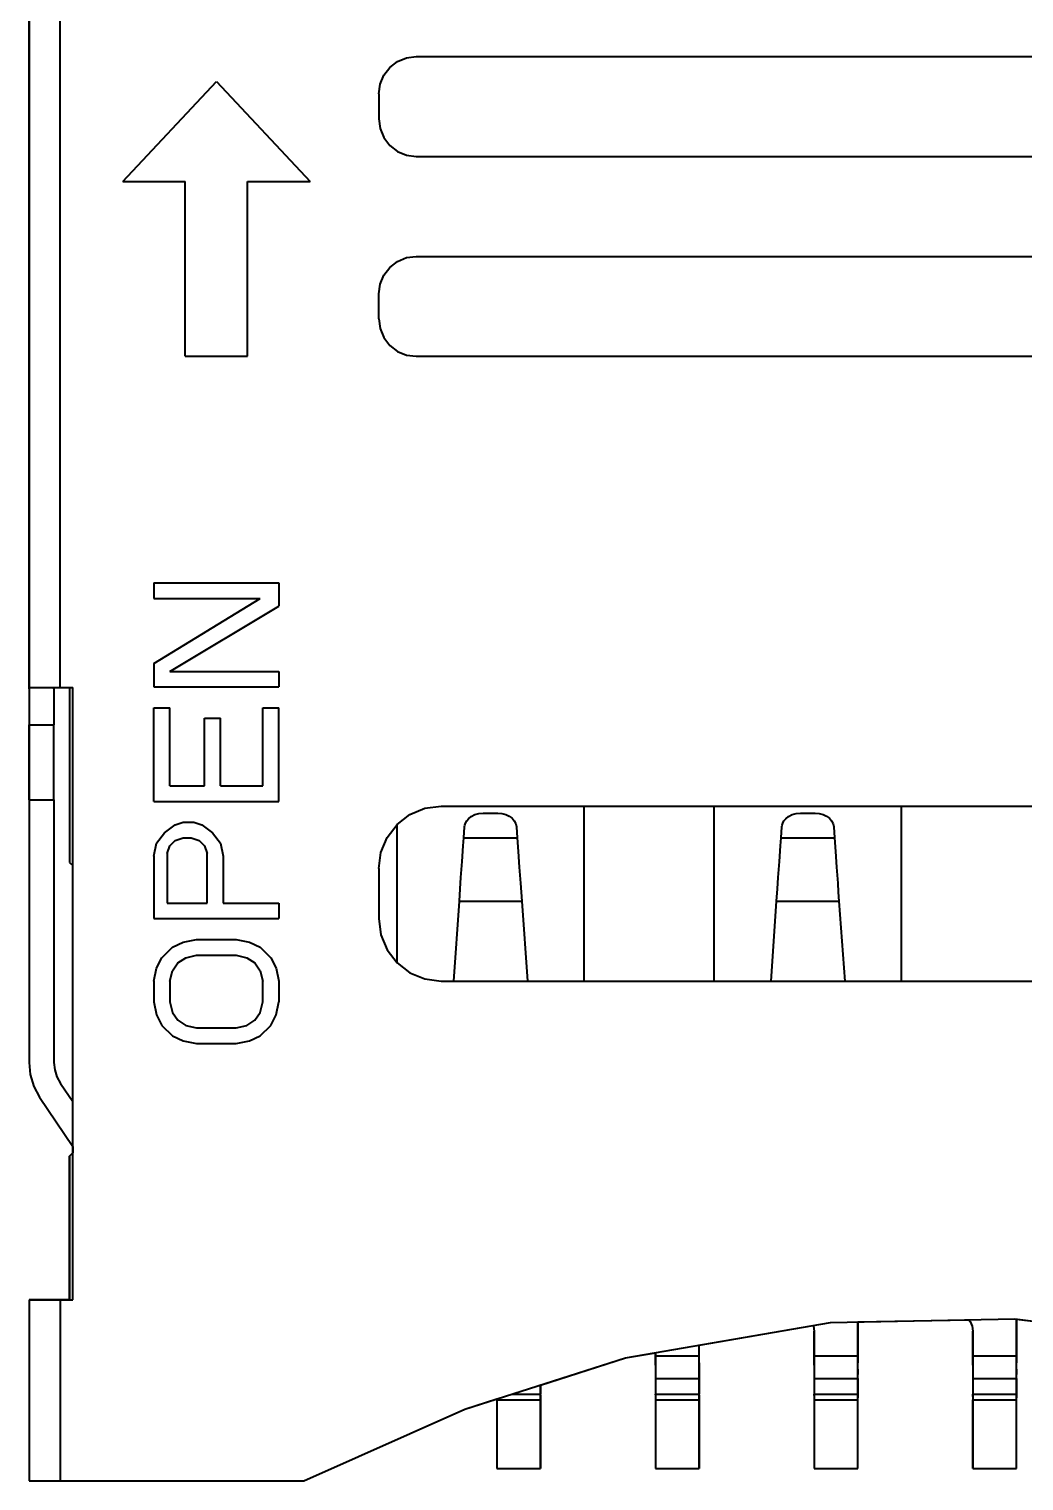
# Paper-space layout 'Layout1' of a CAD drawing. Extents: x -1 to 840, y -1 to 593.
# Drawn here: x 99 to 114.93, y 431.69 to 454.93 of the extents above; entities that cross this region are included whole.
import ezdxf

# ---------------------------------------------------------------- set-up
doc = ezdxf.new("R2010")
doc.units = 0
doc.header["$MEASUREMENT"] = 0
doc.layers.add('Основная', color=7, linetype='CONTINUOUS', lineweight=40)

psp = doc.layouts.get("Layout1")

# ---------------------------------------------------------------- linework, layer by layer
at = {"layer": 'Основная'}
for p, q in [((98.996, 461.695), (98.996, 438.395)), ((98.996, 461.695), (98.996, 438.395)), ((98.996, 444.395), (98.996, 461.131)), ((98.996, 444.395), (98.996, 461.131)), ((99.496, 444.395), (99.496, 457.895)), ((99.496, 444.395), (99.496, 457.895)), ((104.676, 454.195), (104.772, 454.319)), ((104.676, 454.195), (104.772, 454.319)), ((104.772, 454.319), (104.896, 454.415)), ((104.772, 454.319), (104.896, 454.415)), ((104.896, 454.415), (105.04, 454.475)), ((104.896, 454.415), (105.04, 454.475)), ((105.04, 454.475), (105.196, 454.495)), ((105.04, 454.475), (105.196, 454.495)), ((105.196, 454.495), (122.996, 454.495)), ((105.196, 454.495), (122.996, 454.495)), ((100.496, 452.495), (101.996, 454.095)), ((100.496, 452.495), (101.996, 454.095)), ((101.996, 454.095), (103.496, 452.495)), ((101.996, 454.095), (103.496, 452.495)), ((104.616, 454.051), (104.676, 454.195)), ((104.616, 454.051), (104.676, 454.195)), ((104.596, 453.895), (104.616, 454.051)), ((104.596, 453.895), (104.616, 454.051)), ((104.596, 453.895), (104.596, 453.495)), ((104.596, 453.895), (104.596, 453.495)), ((104.596, 453.495), (104.616, 453.339)), ((104.596, 453.495), (104.616, 453.339)), ((104.616, 453.339), (104.676, 453.195)), ((104.616, 453.339), (104.676, 453.195)), ((104.676, 453.195), (104.772, 453.071)), ((104.676, 453.195), (104.772, 453.071)), ((104.772, 453.071), (104.896, 452.975)), ((104.772, 453.071), (104.896, 452.975)), ((104.896, 452.975), (105.04, 452.915)), ((104.896, 452.975), (105.04, 452.915)), ((105.04, 452.915), (105.196, 452.895)), ((105.04, 452.915), (105.196, 452.895)), ((105.196, 452.895), (122.996, 452.895)), ((105.196, 452.895), (122.996, 452.895)), ((100.496, 452.495), (101.496, 452.495)), ((100.496, 452.495), (101.496, 452.495)), ((101.496, 449.695), (101.496, 452.495)), ((101.496, 449.695), (101.496, 452.495)), ((102.496, 449.695), (102.496, 452.495)), ((102.496, 452.495), (103.496, 452.495)), ((102.496, 449.695), (102.496, 452.495)), ((102.496, 452.495), (103.496, 452.495)), ((105.04, 451.275), (105.196, 451.295)), ((105.04, 451.275), (105.196, 451.295)), ((105.196, 451.295), (122.996, 451.295)), ((105.196, 451.295), (122.996, 451.295)), ((104.676, 450.995), (104.772, 451.119)), ((104.676, 450.995), (104.772, 451.119)), ((104.772, 451.119), (104.896, 451.215)), ((104.772, 451.119), (104.896, 451.215)), ((104.896, 451.215), (105.04, 451.275)), ((104.896, 451.215), (105.04, 451.275)), ((104.596, 450.695), (104.616, 450.851)), ((104.596, 450.695), (104.616, 450.851)), ((104.616, 450.851), (104.676, 450.995)), ((104.616, 450.851), (104.676, 450.995)), ((104.596, 450.295), (104.596, 450.695)), ((104.596, 450.295), (104.596, 450.695)), ((104.596, 450.295), (104.616, 450.139)), ((104.596, 450.295), (104.616, 450.139)), ((104.616, 450.139), (104.676, 449.995)), ((104.616, 450.139), (104.676, 449.995)), ((104.676, 449.995), (104.772, 449.871)), ((104.676, 449.995), (104.772, 449.871)), ((101.496, 449.695), (102.496, 449.695)), ((101.496, 449.695), (102.496, 449.695)), ((104.772, 449.871), (104.896, 449.775)), ((104.772, 449.871), (104.896, 449.775)), ((104.896, 449.775), (105.04, 449.715)), ((104.896, 449.775), (105.04, 449.715)), ((105.04, 449.715), (105.196, 449.695)), ((105.04, 449.715), (105.196, 449.695)), ((105.196, 449.695), (122.996, 449.695)), ((105.196, 449.695), (122.996, 449.695)), ((100.996, 446.069), (102.996, 446.069)), ((100.996, 446.069), (100.996, 445.819)), ((100.996, 446.069), (102.996, 446.069)), ((100.996, 446.069), (100.996, 445.819)), ((102.996, 446.069), (102.996, 445.695)), ((102.996, 446.069), (102.996, 445.695)), ((100.996, 444.779), (102.698, 445.819)), ((100.996, 445.819), (102.698, 445.819)), ((100.996, 444.779), (102.698, 445.819)), ((100.996, 445.819), (102.698, 445.819)), ((101.252, 444.653), (102.996, 445.695)), ((101.252, 444.653), (102.996, 445.695)), ((100.996, 444.779), (100.996, 444.403)), ((100.996, 444.779), (100.996, 444.403)), ((101.252, 444.653), (102.996, 444.653)), ((101.252, 444.653), (102.996, 444.653)), ((102.996, 444.653), (102.996, 444.403)), ((102.996, 444.653), (102.996, 444.403)), ((98.996, 444.375), (98.996, 444.395)), ((98.996, 444.395), (99.012, 444.395)), ((98.996, 444.375), (98.996, 444.395)), ((98.996, 444.395), (99.012, 444.395)), ((98.996, 444.375), (98.996, 444.315)), ((98.996, 444.375), (98.996, 444.315)), ((99.012, 444.395), (99.366, 444.395)), ((99.012, 444.395), (99.062, 444.395)), ((99.012, 444.395), (99.366, 444.395)), ((99.012, 444.395), (99.062, 444.395)), ((99.062, 444.395), (99.142, 444.395)), ((99.062, 444.395), (99.142, 444.395)), ((99.142, 444.395), (99.246, 444.395)), ((99.142, 444.395), (99.246, 444.395)), ((99.246, 444.395), (99.366, 444.395)), ((99.246, 444.395), (99.366, 444.395)), ((99.366, 444.395), (99.496, 444.395)), ((99.366, 444.395), (99.496, 444.395)), ((99.396, 444.375), (99.396, 444.395)), ((99.396, 444.375), (99.396, 444.395)), ((99.396, 444.375), (99.396, 444.315)), ((99.396, 444.375), (99.396, 444.315)), ((99.496, 444.395), (99.696, 444.395)), ((99.496, 444.395), (99.696, 444.395)), ((99.646, 444.395), (99.646, 441.595)), ((99.646, 444.395), (99.646, 441.595)), ((99.696, 434.595), (99.696, 444.395)), ((99.696, 434.595), (99.696, 444.395)), ((100.996, 444.403), (102.996, 444.403)), ((100.996, 444.403), (102.996, 444.403)), ((98.996, 444.315), (98.996, 444.219)), ((98.996, 444.315), (98.996, 444.219)), ((98.996, 444.219), (98.996, 444.095)), ((98.996, 444.219), (98.996, 444.095)), ((98.996, 444.095), (98.996, 443.951)), ((98.996, 444.095), (98.996, 443.951)), ((99.396, 444.315), (99.396, 444.219)), ((99.396, 444.315), (99.396, 444.219)), ((99.396, 444.219), (99.396, 444.095)), ((99.396, 444.219), (99.396, 444.095)), ((99.396, 444.095), (99.396, 443.951)), ((99.396, 444.095), (99.396, 443.951)), ((98.996, 443.951), (98.996, 443.795)), ((98.996, 443.951), (98.996, 443.795)), ((99.396, 443.951), (99.396, 443.795)), ((99.396, 443.951), (99.396, 443.795)), ((100.996, 444.069), (101.252, 444.069)), ((100.996, 442.569), (100.996, 444.069)), ((100.996, 444.069), (101.252, 444.069)), ((100.996, 442.569), (100.996, 444.069)), ((101.252, 442.819), (101.252, 444.069)), ((101.252, 442.819), (101.252, 444.069)), ((101.804, 443.903), (102.06, 443.903)), ((101.804, 442.819), (101.804, 443.903)), ((101.804, 443.903), (102.06, 443.903)), ((101.804, 442.819), (101.804, 443.903)), ((102.06, 442.819), (102.06, 443.903)), ((102.06, 442.819), (102.06, 443.903)), ((102.74, 444.069), (102.996, 444.069)), ((102.74, 442.819), (102.74, 444.069)), ((102.74, 444.069), (102.996, 444.069)), ((102.74, 442.819), (102.74, 444.069)), ((102.996, 442.569), (102.996, 444.069)), ((102.996, 442.569), (102.996, 444.069)), ((98.996, 442.595), (98.996, 443.795)), ((98.996, 443.795), (99.396, 443.795)), ((98.996, 442.595), (98.996, 443.795)), ((98.996, 443.795), (99.396, 443.795)), ((99.396, 442.595), (99.396, 443.795)), ((99.396, 442.595), (99.396, 443.795)), ((101.252, 442.819), (101.804, 442.819)), ((101.252, 442.819), (101.804, 442.819)), ((102.06, 442.819), (102.74, 442.819)), ((102.06, 442.819), (102.74, 442.819)), ((98.996, 442.595), (98.996, 438.395)), ((98.996, 442.595), (99.396, 442.595)), ((98.996, 442.595), (98.996, 438.395)), ((98.996, 442.595), (99.396, 442.595)), ((99.396, 442.595), (99.396, 438.395)), ((99.396, 442.595), (99.396, 438.395)), ((100.996, 442.569), (102.996, 442.569)), ((100.996, 442.569), (102.996, 442.569)), ((105.336, 442.461), (105.596, 442.495)), ((105.336, 442.461), (105.596, 442.495)), ((105.596, 442.495), (119.596, 442.495)), ((105.596, 442.495), (119.596, 442.495)), ((107.886, 439.695), (107.886, 442.495)), ((107.886, 439.695), (107.886, 442.495)), ((109.966, 439.695), (109.966, 442.495)), ((109.966, 439.695), (109.966, 442.495)), ((112.966, 439.695), (112.966, 442.495)), ((112.966, 439.695), (112.966, 442.495)), ((101.336, 442.195), (101.464, 442.237)), ((101.336, 442.195), (101.464, 442.237)), ((101.464, 442.237), (101.634, 442.237)), ((101.464, 442.237), (101.634, 442.237)), ((101.634, 442.237), (101.762, 442.195)), ((101.634, 442.237), (101.762, 442.195)), ((104.888, 442.201), (105.096, 442.361)), ((104.888, 442.201), (105.096, 442.361)), ((105.096, 442.361), (105.336, 442.461)), ((105.096, 442.361), (105.336, 442.461)), ((105.984, 442.221), (106.004, 442.259)), ((105.984, 442.221), (106.004, 442.259)), ((106.004, 442.259), (106.032, 442.293)), ((106.004, 442.259), (106.032, 442.293)), ((106.032, 442.293), (106.078, 442.331)), ((106.032, 442.293), (106.078, 442.331)), ((106.078, 442.331), (106.136, 442.361)), ((106.078, 442.331), (106.136, 442.361)), ((106.136, 442.361), (106.2, 442.377)), ((106.136, 442.361), (106.2, 442.377)), ((106.2, 442.377), (106.27, 442.383)), ((106.2, 442.377), (106.27, 442.383)), ((106.27, 442.383), (106.502, 442.383)), ((106.27, 442.383), (106.502, 442.383)), ((106.502, 442.383), (106.568, 442.379)), ((106.502, 442.383), (106.568, 442.379)), ((106.568, 442.379), (106.63, 442.361)), ((106.568, 442.379), (106.63, 442.361)), ((106.63, 442.361), (106.684, 442.337)), ((106.63, 442.361), (106.684, 442.337)), ((106.684, 442.337), (106.73, 442.303)), ((106.684, 442.337), (106.73, 442.303)), ((106.73, 442.303), (106.766, 442.259)), ((106.73, 442.303), (106.766, 442.259)), ((106.766, 442.259), (106.79, 442.213)), ((106.766, 442.259), (106.79, 442.213)), ((111.064, 442.221), (111.084, 442.259)), ((111.064, 442.221), (111.084, 442.259)), ((111.084, 442.259), (111.112, 442.293)), ((111.084, 442.259), (111.112, 442.293)), ((111.112, 442.293), (111.158, 442.331)), ((111.112, 442.293), (111.158, 442.331)), ((111.158, 442.331), (111.216, 442.361)), ((111.158, 442.331), (111.216, 442.361)), ((111.216, 442.361), (111.28, 442.377)), ((111.216, 442.361), (111.28, 442.377)), ((111.28, 442.377), (111.35, 442.383)), ((111.28, 442.377), (111.35, 442.383)), ((111.35, 442.383), (111.582, 442.383)), ((111.35, 442.383), (111.582, 442.383)), ((111.582, 442.383), (111.648, 442.379)), ((111.582, 442.383), (111.648, 442.379)), ((111.648, 442.379), (111.71, 442.361)), ((111.648, 442.379), (111.71, 442.361)), ((111.71, 442.361), (111.764, 442.337)), ((111.71, 442.361), (111.764, 442.337)), ((111.764, 442.337), (111.81, 442.303)), ((111.764, 442.337), (111.81, 442.303)), ((111.81, 442.303), (111.846, 442.259)), ((111.81, 442.303), (111.846, 442.259)), ((111.846, 442.259), (111.87, 442.213)), ((111.846, 442.259), (111.87, 442.213)), ((101.038, 441.903), (101.166, 442.069)), ((101.038, 441.903), (101.166, 442.069)), ((101.166, 442.069), (101.336, 442.195)), ((101.166, 442.069), (101.336, 442.195)), ((101.762, 442.195), (101.932, 442.069)), ((101.762, 442.195), (101.932, 442.069)), ((101.932, 442.069), (102.06, 441.903)), ((101.932, 442.069), (102.06, 441.903)), ((104.73, 441.995), (104.888, 442.201)), ((104.73, 441.995), (104.888, 442.201)), ((104.886, 442.199), (104.886, 439.991)), ((104.886, 442.199), (104.886, 439.991)), ((105.958, 441.987), (105.97, 442.163)), ((105.958, 441.987), (105.97, 442.163)), ((105.97, 442.163), (105.974, 442.193)), ((105.97, 442.163), (105.974, 442.193)), ((105.974, 442.193), (105.984, 442.221)), ((105.974, 442.193), (105.984, 442.221)), ((106.79, 442.213), (106.802, 442.163)), ((106.79, 442.213), (106.802, 442.163)), ((106.802, 442.163), (106.814, 441.987)), ((106.802, 442.163), (106.814, 441.987)), ((111.038, 441.987), (111.05, 442.163)), ((111.038, 441.987), (111.05, 442.163)), ((111.05, 442.163), (111.054, 442.193)), ((111.05, 442.163), (111.054, 442.193)), ((111.054, 442.193), (111.064, 442.221)), ((111.054, 442.193), (111.064, 442.221)), ((111.87, 442.213), (111.882, 442.163)), ((111.87, 442.213), (111.882, 442.163)), ((111.882, 442.163), (111.894, 441.987)), ((111.882, 442.163), (111.894, 441.987)), ((100.996, 441.695), (101.038, 441.903)), ((100.996, 441.695), (101.038, 441.903)), ((101.208, 441.737), (101.252, 441.861)), ((101.208, 441.737), (101.252, 441.861)), ((101.252, 441.861), (101.336, 441.945)), ((101.252, 441.861), (101.336, 441.945)), ((101.336, 441.945), (101.464, 441.987)), ((101.336, 441.945), (101.464, 441.987)), ((101.464, 441.987), (101.592, 441.987)), ((101.464, 441.987), (101.592, 441.987)), ((101.592, 441.987), (101.72, 441.945)), ((101.592, 441.987), (101.72, 441.945)), ((101.72, 441.945), (101.804, 441.861)), ((101.72, 441.945), (101.804, 441.861)), ((101.804, 441.861), (101.846, 441.737)), ((101.804, 441.861), (101.846, 441.737)), ((102.06, 441.903), (102.102, 441.695)), ((102.06, 441.903), (102.102, 441.695)), ((104.63, 441.753), (104.73, 441.995)), ((104.63, 441.753), (104.73, 441.995)), ((105.93, 441.609), (105.948, 441.859)), ((105.93, 441.609), (105.948, 441.859)), ((105.948, 441.859), (105.958, 441.987)), ((105.948, 441.859), (105.958, 441.987)), ((105.958, 441.987), (106.814, 441.987)), ((105.958, 441.987), (106.814, 441.987)), ((106.814, 441.987), (106.83, 441.767)), ((106.814, 441.987), (106.83, 441.767)), ((106.83, 441.767), (106.846, 441.521)), ((106.83, 441.767), (106.846, 441.521)), ((111.01, 441.609), (111.028, 441.859)), ((111.01, 441.609), (111.028, 441.859)), ((111.028, 441.859), (111.038, 441.987)), ((111.028, 441.859), (111.038, 441.987)), ((111.038, 441.987), (111.894, 441.987)), ((111.038, 441.987), (111.894, 441.987)), ((111.894, 441.987), (111.91, 441.767)), ((111.894, 441.987), (111.91, 441.767)), ((111.91, 441.767), (111.926, 441.521)), ((111.91, 441.767), (111.926, 441.521)), ((99.646, 441.595), (99.696, 441.545)), ((99.646, 441.595), (99.696, 441.545)), ((100.996, 441.695), (100.996, 440.695)), ((100.996, 441.695), (100.996, 440.695)), ((101.208, 441.737), (101.208, 440.945)), ((101.208, 441.737), (101.208, 440.945)), ((101.846, 440.945), (101.846, 441.737)), ((101.846, 440.945), (101.846, 441.737)), ((102.102, 441.695), (102.102, 440.945)), ((102.102, 441.695), (102.102, 440.945)), ((104.596, 441.495), (104.63, 441.753)), ((104.596, 441.495), (104.63, 441.753)), ((105.912, 441.353), (105.93, 441.609)), ((105.912, 441.353), (105.93, 441.609)), ((110.992, 441.353), (111.01, 441.609)), ((110.992, 441.353), (111.01, 441.609)), ((104.596, 441.495), (104.596, 440.695)), ((104.596, 441.495), (104.596, 440.695)), ((105.9, 441.173), (105.912, 441.353)), ((105.9, 441.173), (105.912, 441.353)), ((106.846, 441.521), (106.864, 441.263)), ((106.846, 441.521), (106.864, 441.263)), ((110.98, 441.173), (110.992, 441.353)), ((110.98, 441.173), (110.992, 441.353)), ((111.926, 441.521), (111.944, 441.263)), ((111.926, 441.521), (111.944, 441.263)), ((105.886, 440.977), (105.9, 441.173)), ((105.886, 440.977), (105.9, 441.173)), ((106.864, 441.263), (106.874, 441.121)), ((106.864, 441.263), (106.874, 441.121)), ((106.874, 441.121), (106.884, 440.977)), ((106.874, 441.121), (106.884, 440.977)), ((110.966, 440.977), (110.98, 441.173)), ((110.966, 440.977), (110.98, 441.173)), ((111.944, 441.263), (111.954, 441.121)), ((111.944, 441.263), (111.954, 441.121)), ((111.954, 441.121), (111.964, 440.977)), ((111.954, 441.121), (111.964, 440.977)), ((101.208, 440.945), (101.846, 440.945)), ((101.208, 440.945), (101.846, 440.945)), ((102.102, 440.945), (102.996, 440.945)), ((102.102, 440.945), (102.996, 440.945)), ((102.996, 440.945), (102.996, 440.695)), ((102.996, 440.945), (102.996, 440.695)), ((105.796, 439.695), (105.886, 440.977)), ((105.796, 439.695), (105.886, 440.977)), ((105.886, 440.977), (106.884, 440.977)), ((105.886, 440.977), (106.884, 440.977)), ((106.884, 440.977), (106.976, 439.695)), ((106.884, 440.977), (106.976, 439.695)), ((110.876, 439.695), (110.966, 440.977)), ((110.876, 439.695), (110.966, 440.977)), ((110.966, 440.977), (111.964, 440.977)), ((110.966, 440.977), (111.964, 440.977)), ((111.964, 440.977), (112.056, 439.695)), ((111.964, 440.977), (112.056, 439.695)), ((100.996, 440.695), (102.996, 440.695)), ((100.996, 440.695), (102.996, 440.695)), ((104.596, 440.695), (104.63, 440.437)), ((104.596, 440.695), (104.63, 440.437)), ((104.63, 440.437), (104.73, 440.195)), ((104.63, 440.437), (104.73, 440.195)), ((101.124, 440.069), (101.294, 440.237)), ((101.124, 440.069), (101.294, 440.237)), ((101.294, 440.237), (101.464, 440.319)), ((101.294, 440.237), (101.464, 440.319)), ((101.464, 440.319), (101.676, 440.361)), ((101.464, 440.319), (101.676, 440.361)), ((101.676, 440.361), (102.314, 440.361)), ((101.676, 440.361), (102.314, 440.361)), ((102.314, 440.361), (102.528, 440.319)), ((102.314, 440.361), (102.528, 440.319)), ((102.528, 440.319), (102.698, 440.237)), ((102.528, 440.319), (102.698, 440.237)), ((102.698, 440.237), (102.868, 440.069)), ((102.698, 440.237), (102.868, 440.069)), ((104.73, 440.195), (104.888, 439.987)), ((104.73, 440.195), (104.888, 439.987)), ((101.038, 439.903), (101.124, 440.069)), ((101.038, 439.903), (101.124, 440.069)), ((101.294, 439.861), (101.378, 439.987)), ((101.294, 439.861), (101.378, 439.987)), ((101.378, 439.987), (101.506, 440.069)), ((101.378, 439.987), (101.506, 440.069)), ((101.506, 440.069), (101.676, 440.111)), ((101.506, 440.069), (101.676, 440.111)), ((101.676, 440.111), (102.314, 440.111)), ((101.676, 440.111), (102.314, 440.111)), ((102.314, 440.111), (102.486, 440.069)), ((102.314, 440.111), (102.486, 440.069)), ((102.486, 440.069), (102.612, 439.987)), ((102.486, 440.069), (102.612, 439.987)), ((102.612, 439.987), (102.698, 439.861)), ((102.612, 439.987), (102.698, 439.861)), ((102.868, 440.069), (102.954, 439.903)), ((102.868, 440.069), (102.954, 439.903)), ((104.888, 439.987), (105.096, 439.829)), ((104.888, 439.987), (105.096, 439.829)), ((100.996, 439.695), (101.038, 439.903)), ((100.996, 439.695), (101.038, 439.903)), ((100.996, 439.695), (100.996, 439.361)), ((100.996, 439.695), (100.996, 439.361)), ((101.252, 439.695), (101.294, 439.861)), ((101.252, 439.695), (101.294, 439.861)), ((101.252, 439.695), (101.252, 439.361)), ((101.252, 439.695), (101.252, 439.361)), ((102.698, 439.861), (102.74, 439.695)), ((102.698, 439.861), (102.74, 439.695)), ((102.74, 439.361), (102.74, 439.695)), ((102.74, 439.361), (102.74, 439.695)), ((102.954, 439.903), (102.996, 439.695)), ((102.954, 439.903), (102.996, 439.695)), ((102.996, 439.695), (102.996, 439.361)), ((102.996, 439.695), (102.996, 439.361)), ((105.096, 439.829), (105.336, 439.729)), ((105.096, 439.829), (105.336, 439.729)), ((105.336, 439.729), (105.596, 439.695)), ((105.336, 439.729), (105.596, 439.695)), ((105.596, 439.695), (119.596, 439.695)), ((105.596, 439.695), (119.596, 439.695)), ((100.996, 439.361), (101.038, 439.153)), ((100.996, 439.361), (101.038, 439.153)), ((101.252, 439.361), (101.294, 439.195)), ((101.252, 439.361), (101.294, 439.195)), ((102.698, 439.195), (102.74, 439.361)), ((102.698, 439.195), (102.74, 439.361)), ((102.954, 439.153), (102.996, 439.361)), ((102.954, 439.153), (102.996, 439.361)), ((101.038, 439.153), (101.124, 438.987)), ((101.038, 439.153), (101.124, 438.987)), ((101.124, 438.987), (101.294, 438.819)), ((101.124, 438.987), (101.294, 438.819)), ((101.294, 439.195), (101.378, 439.069)), ((101.294, 439.195), (101.378, 439.069)), ((101.378, 439.069), (101.506, 438.987)), ((101.378, 439.069), (101.506, 438.987)), ((101.506, 438.987), (101.676, 438.945)), ((101.506, 438.987), (101.676, 438.945)), ((102.314, 438.945), (102.486, 438.987)), ((102.314, 438.945), (102.486, 438.987)), ((102.486, 438.987), (102.612, 439.069)), ((102.486, 438.987), (102.612, 439.069)), ((102.612, 439.069), (102.698, 439.195)), ((102.612, 439.069), (102.698, 439.195)), ((102.698, 438.819), (102.868, 438.987)), ((102.698, 438.819), (102.868, 438.987)), ((102.868, 438.987), (102.954, 439.153)), ((102.868, 438.987), (102.954, 439.153)), ((101.294, 438.819), (101.464, 438.737)), ((101.294, 438.819), (101.464, 438.737)), ((101.676, 438.945), (102.314, 438.945)), ((101.676, 438.945), (102.314, 438.945)), ((102.528, 438.737), (102.698, 438.819)), ((102.528, 438.737), (102.698, 438.819)), ((101.464, 438.737), (101.676, 438.695)), ((101.464, 438.737), (101.676, 438.695)), ((101.676, 438.695), (102.314, 438.695)), ((101.676, 438.695), (102.314, 438.695)), ((102.314, 438.695), (102.528, 438.737)), ((102.314, 438.695), (102.528, 438.737)), ((98.996, 438.395), (99.016, 438.199)), ((98.996, 438.395), (99.016, 438.199)), ((98.996, 438.395), (99.016, 438.199)), ((98.996, 438.395), (99.016, 438.199)), ((99.396, 438.395), (99.408, 438.277)), ((99.396, 438.395), (99.408, 438.277)), ((99.016, 438.199), (99.074, 438.009)), ((99.016, 438.199), (99.074, 438.009)), ((99.016, 438.199), (99.074, 438.009)), ((99.016, 438.199), (99.074, 438.009)), ((99.408, 438.277), (99.442, 438.163)), ((99.408, 438.277), (99.442, 438.163)), ((99.442, 438.163), (99.498, 438.059)), ((99.442, 438.163), (99.498, 438.059)), ((99.498, 438.059), (99.696, 437.767)), ((99.498, 438.059), (99.696, 437.767)), ((99.074, 438.009), (99.166, 437.837)), ((99.074, 438.009), (99.166, 437.837)), ((99.074, 438.009), (99.166, 437.837)), ((99.074, 438.009), (99.166, 437.837)), ((99.166, 437.837), (99.696, 437.049)), ((99.166, 437.837), (99.696, 437.049)), ((99.166, 437.837), (99.696, 437.049)), ((99.166, 437.837), (99.696, 437.049)), ((99.696, 436.945), (99.646, 436.895)), ((99.646, 436.895), (99.696, 436.945)), ((99.696, 436.945), (99.646, 436.895)), ((99.646, 436.895), (99.696, 436.945)), ((99.646, 436.895), (99.646, 434.595)), ((99.646, 434.595), (99.646, 436.895)), ((99.646, 436.895), (99.646, 434.595)), ((99.646, 434.595), (99.646, 436.895)), ((99.696, 437.049), (99.696, 436.945)), ((99.696, 437.049), (99.696, 436.945)), ((99.646, 434.595), (98.996, 434.595)), ((98.996, 434.595), (98.996, 431.695)), ((98.996, 434.595), (98.996, 431.695)), ((98.996, 434.595), (99.012, 434.595)), ((99.646, 434.595), (98.996, 434.595)), ((98.996, 434.595), (98.996, 431.695)), ((98.996, 434.595), (98.996, 431.695)), ((98.996, 434.595), (99.012, 434.595)), ((99.012, 434.595), (99.062, 434.595)), ((99.012, 434.595), (99.062, 434.595)), ((99.062, 434.595), (99.142, 434.595)), ((99.062, 434.595), (99.142, 434.595)), ((99.142, 434.595), (99.246, 434.595)), ((99.142, 434.595), (99.246, 434.595)), ((99.246, 434.595), (99.366, 434.595)), ((99.246, 434.595), (99.366, 434.595)), ((99.366, 434.595), (99.496, 434.595)), ((99.366, 434.595), (99.496, 434.595)), ((99.496, 434.595), (99.696, 434.595)), ((99.496, 434.595), (99.496, 431.695)), ((99.496, 434.595), (99.696, 434.595)), ((99.496, 434.595), (99.496, 431.695)), ((108.548, 433.663), (111.828, 434.233)), ((108.548, 433.663), (111.828, 434.233)), ((109.726, 433.867), (111.55, 434.185)), ((109.726, 433.867), (111.55, 434.185)), ((111.55, 434.185), (111.556, 434.173)), ((111.55, 434.185), (111.556, 434.173)), ((111.55, 434.185), (111.556, 434.173)), ((111.55, 434.185), (111.556, 434.173)), ((111.556, 434.173), (111.566, 434.095)), ((111.556, 434.173), (111.566, 434.095)), ((111.556, 434.173), (111.566, 434.095)), ((111.556, 434.173), (111.566, 434.095)), ((111.828, 434.233), (114.778, 434.289)), ((111.828, 434.233), (114.778, 434.289)), ((112.266, 434.241), (114.042, 434.275)), ((112.266, 434.241), (114.042, 434.275)), ((112.266, 431.895), (112.266, 434.241)), ((112.266, 434.241), (112.266, 433.695)), ((112.266, 431.895), (112.266, 434.241)), ((112.266, 434.241), (112.266, 433.695)), ((114.042, 434.275), (114.066, 434.245)), ((114.042, 434.275), (114.066, 434.245)), ((114.042, 434.275), (114.066, 434.245)), ((114.042, 434.275), (114.066, 434.245)), ((114.066, 434.245), (114.096, 434.173)), ((114.066, 434.245), (114.096, 434.173)), ((114.066, 434.245), (114.096, 434.173)), ((114.066, 434.245), (114.096, 434.173)), ((114.096, 434.173), (114.106, 434.095)), ((114.096, 434.173), (114.106, 434.095)), ((114.096, 434.173), (114.106, 434.095)), ((114.096, 434.173), (114.106, 434.095)), ((114.778, 434.289), (117.752, 433.911)), ((114.778, 434.289), (117.752, 433.911)), ((114.806, 434.287), (114.806, 433.695)), ((114.806, 434.287), (114.806, 433.695)), ((114.806, 431.895), (114.806, 434.285)), ((114.806, 434.285), (116.646, 434.051)), ((114.806, 431.895), (114.806, 434.285)), ((114.806, 434.285), (116.646, 434.051)), ((109.726, 431.895), (109.726, 433.867)), ((109.726, 433.695), (109.726, 433.867)), ((109.726, 431.895), (109.726, 433.867)), ((109.726, 433.695), (109.726, 433.867)), ((111.566, 434.095), (111.566, 431.895)), ((111.566, 433.695), (111.566, 434.095)), ((111.566, 434.095), (111.566, 431.895)), ((111.566, 433.695), (111.566, 434.095)), ((114.106, 434.095), (114.106, 431.895)), ((114.106, 433.695), (114.106, 434.095)), ((114.106, 434.095), (114.106, 431.895)), ((114.106, 433.695), (114.106, 434.095)), ((105.972, 432.843), (108.548, 433.663)), ((105.972, 432.843), (108.548, 433.663)), ((107.186, 433.229), (108.548, 433.663)), ((107.186, 433.229), (108.548, 433.663)), ((108.548, 433.663), (109.026, 433.747)), ((108.548, 433.663), (109.026, 433.747)), ((109.026, 433.747), (109.026, 431.895)), ((109.026, 433.695), (109.026, 433.747)), ((109.026, 433.747), (109.026, 431.895)), ((109.026, 433.695), (109.026, 433.747)), ((109.026, 433.621), (109.026, 433.695)), ((109.026, 433.695), (109.726, 433.695)), ((109.026, 433.621), (109.026, 433.695)), ((109.026, 433.695), (109.726, 433.695)), ((109.726, 433.585), (109.726, 433.695)), ((109.726, 433.585), (109.726, 433.695)), ((111.566, 433.621), (111.566, 433.695)), ((111.566, 433.695), (112.266, 433.695)), ((111.566, 433.621), (111.566, 433.695)), ((111.566, 433.695), (112.266, 433.695)), ((112.266, 433.695), (112.266, 433.585)), ((112.266, 433.695), (112.266, 433.585)), ((114.106, 433.621), (114.106, 433.695)), ((114.106, 433.695), (114.806, 433.695)), ((114.106, 433.621), (114.106, 433.695)), ((114.106, 433.695), (114.806, 433.695)), ((114.806, 433.695), (114.806, 433.585)), ((114.806, 433.695), (114.806, 433.585)), ((109.026, 433.549), (109.026, 433.621)), ((109.026, 433.549), (109.026, 433.621)), ((109.026, 433.549), (109.026, 433.483)), ((109.026, 433.549), (109.026, 433.483)), ((109.026, 433.483), (109.026, 433.423)), ((109.026, 433.483), (109.026, 433.423)), ((109.026, 433.423), (109.026, 433.373)), ((109.026, 433.423), (109.026, 433.373)), ((109.726, 433.585), (109.726, 433.483)), ((109.726, 433.585), (109.726, 433.483)), ((109.726, 433.483), (109.726, 433.397)), ((109.726, 433.483), (109.726, 433.397)), ((111.566, 433.549), (111.566, 433.621)), ((111.566, 433.549), (111.566, 433.621)), ((111.566, 433.549), (111.566, 433.483)), ((111.566, 433.549), (111.566, 433.483)), ((111.566, 433.483), (111.566, 433.423)), ((111.566, 433.483), (111.566, 433.423)), ((111.566, 433.423), (111.566, 433.373)), ((111.566, 433.423), (111.566, 433.373)), ((112.266, 433.483), (112.266, 433.585)), ((112.266, 433.483), (112.266, 433.585)), ((112.266, 433.483), (112.266, 433.397)), ((112.266, 433.483), (112.266, 433.397)), ((114.106, 433.549), (114.106, 433.621)), ((114.106, 433.549), (114.106, 433.621)), ((114.106, 433.549), (114.106, 433.483)), ((114.106, 433.549), (114.106, 433.483)), ((114.106, 433.483), (114.106, 433.423)), ((114.106, 433.483), (114.106, 433.423)), ((114.106, 433.423), (114.106, 433.373)), ((114.106, 433.423), (114.106, 433.373)), ((114.806, 433.483), (114.806, 433.585)), ((114.806, 433.483), (114.806, 433.585)), ((114.806, 433.483), (114.806, 433.397)), ((114.806, 433.483), (114.806, 433.397)), ((107.186, 431.895), (107.186, 433.229)), ((107.186, 433.229), (107.186, 433.085)), ((107.186, 431.895), (107.186, 433.229)), ((107.186, 433.229), (107.186, 433.085)), ((109.026, 433.373), (109.026, 433.335)), ((109.026, 433.373), (109.026, 433.335)), ((109.026, 433.335), (109.026, 433.085)), ((109.026, 433.335), (109.726, 433.335)), ((109.026, 433.335), (109.026, 433.085)), ((109.026, 433.335), (109.726, 433.335)), ((109.726, 433.397), (109.726, 433.335)), ((109.726, 433.397), (109.726, 433.335)), ((109.726, 433.335), (109.726, 433.085)), ((109.726, 433.335), (109.726, 433.085)), ((111.566, 433.373), (111.566, 433.335)), ((111.566, 433.373), (111.566, 433.335)), ((111.566, 433.335), (111.566, 433.085)), ((111.566, 433.335), (112.266, 433.335)), ((111.566, 433.335), (111.566, 433.085)), ((111.566, 433.335), (112.266, 433.335)), ((112.266, 433.335), (112.266, 433.397)), ((112.266, 433.335), (112.266, 433.397)), ((112.266, 433.335), (112.266, 433.085)), ((112.266, 433.335), (112.266, 433.085)), ((114.106, 433.373), (114.106, 433.335)), ((114.106, 433.373), (114.106, 433.335)), ((114.106, 433.335), (114.106, 433.085)), ((114.106, 433.335), (114.806, 433.335)), ((114.106, 433.335), (114.106, 433.085)), ((114.106, 433.335), (114.806, 433.335)), ((114.806, 433.335), (114.806, 433.397)), ((114.806, 433.335), (114.806, 433.397)), ((114.806, 433.335), (114.806, 433.085)), ((114.806, 433.335), (114.806, 433.085)), ((105.972, 432.843), (106.486, 433.007)), ((105.972, 432.843), (106.486, 433.007)), ((106.486, 433.007), (106.486, 431.895)), ((106.486, 433.007), (106.486, 432.995)), ((106.486, 433.007), (106.486, 431.895)), ((106.486, 433.007), (106.486, 432.995)), ((106.486, 432.995), (106.486, 431.895)), ((106.486, 432.995), (107.186, 432.995)), ((106.486, 432.995), (106.486, 431.895)), ((106.486, 432.995), (107.186, 432.995)), ((106.73, 433.085), (107.186, 433.085)), ((106.73, 433.085), (107.186, 433.085)), ((107.186, 433.069), (107.186, 433.085)), ((107.186, 433.069), (107.186, 433.085)), ((107.186, 433.069), (107.186, 433.049)), ((107.186, 433.069), (107.186, 433.049)), ((107.186, 433.049), (107.186, 433.023)), ((107.186, 433.049), (107.186, 433.023)), ((107.186, 433.023), (107.186, 432.995)), ((107.186, 433.023), (107.186, 432.995)), ((107.186, 432.995), (107.186, 431.895)), ((107.186, 432.995), (107.186, 431.895)), ((109.026, 433.075), (109.026, 433.085)), ((109.026, 433.085), (109.726, 433.085)), ((109.026, 433.075), (109.026, 433.085)), ((109.026, 433.085), (109.726, 433.085)), ((109.026, 433.075), (109.026, 433.063)), ((109.026, 433.075), (109.026, 433.063)), ((109.026, 433.063), (109.026, 433.047)), ((109.026, 433.063), (109.026, 433.047)), ((109.026, 433.047), (109.026, 433.031)), ((109.026, 433.047), (109.026, 433.031)), ((109.026, 433.031), (109.026, 433.013)), ((109.026, 433.031), (109.026, 433.013)), ((109.026, 433.013), (109.026, 432.995)), ((109.026, 433.013), (109.026, 432.995)), ((109.026, 432.995), (109.026, 431.895)), ((109.026, 432.995), (109.726, 432.995)), ((109.026, 432.995), (109.026, 431.895)), ((109.026, 432.995), (109.726, 432.995)), ((109.726, 433.069), (109.726, 433.085)), ((109.726, 433.069), (109.726, 433.085)), ((109.726, 433.069), (109.726, 433.049)), ((109.726, 433.069), (109.726, 433.049)), ((109.726, 433.049), (109.726, 433.023)), ((109.726, 433.049), (109.726, 433.023)), ((109.726, 433.023), (109.726, 432.995)), ((109.726, 433.023), (109.726, 432.995)), ((109.726, 432.995), (109.726, 431.895)), ((109.726, 432.995), (109.726, 431.895)), ((111.566, 433.075), (111.566, 433.085)), ((111.566, 433.085), (112.266, 433.085)), ((111.566, 433.075), (111.566, 433.085)), ((111.566, 433.085), (112.266, 433.085)), ((111.566, 433.063), (111.566, 433.075)), ((111.566, 433.063), (111.566, 433.075)), ((111.566, 433.063), (111.566, 433.047)), ((111.566, 433.063), (111.566, 433.047)), ((111.566, 433.047), (111.566, 433.031)), ((111.566, 433.047), (111.566, 433.031)), ((111.566, 433.031), (111.566, 433.013)), ((111.566, 433.031), (111.566, 433.013)), ((111.566, 433.013), (111.566, 432.995)), ((111.566, 433.013), (111.566, 432.995)), ((111.566, 432.995), (111.566, 431.895)), ((111.566, 432.995), (112.266, 432.995)), ((111.566, 432.995), (111.566, 431.895)), ((111.566, 432.995), (112.266, 432.995)), ((112.266, 433.085), (112.266, 433.069)), ((112.266, 433.085), (112.266, 433.069)), ((112.266, 433.069), (112.266, 433.049)), ((112.266, 433.069), (112.266, 433.049)), ((112.266, 433.049), (112.266, 433.023)), ((112.266, 433.049), (112.266, 433.023)), ((112.266, 432.995), (112.266, 433.023)), ((112.266, 432.995), (112.266, 433.023)), ((112.266, 431.895), (112.266, 432.995)), ((112.266, 431.895), (112.266, 432.995)), ((114.106, 433.075), (114.106, 433.085)), ((114.106, 433.085), (114.806, 433.085)), ((114.106, 433.075), (114.106, 433.085)), ((114.106, 433.085), (114.806, 433.085)), ((114.106, 433.063), (114.106, 433.075)), ((114.106, 433.063), (114.106, 433.075)), ((114.106, 433.047), (114.106, 433.063)), ((114.106, 433.047), (114.106, 433.063)), ((114.106, 433.047), (114.106, 433.031)), ((114.106, 433.047), (114.106, 433.031)), ((114.106, 433.031), (114.106, 433.013)), ((114.106, 433.031), (114.106, 433.013)), ((114.106, 433.013), (114.106, 432.995)), ((114.106, 433.013), (114.106, 432.995)), ((114.106, 431.895), (114.106, 432.995)), ((114.106, 432.995), (114.806, 432.995)), ((114.106, 431.895), (114.106, 432.995)), ((114.106, 432.995), (114.806, 432.995)), ((114.806, 433.085), (114.806, 433.069)), ((114.806, 433.085), (114.806, 433.069)), ((114.806, 433.069), (114.806, 433.049)), ((114.806, 433.069), (114.806, 433.049)), ((114.806, 433.049), (114.806, 433.023)), ((114.806, 433.049), (114.806, 433.023)), ((114.806, 432.995), (114.806, 433.023)), ((114.806, 432.995), (114.806, 433.023)), ((114.806, 431.895), (114.806, 432.995)), ((114.806, 431.895), (114.806, 432.995)), ((103.396, 431.695), (105.972, 432.843)), ((103.396, 431.695), (105.972, 432.843)), ((103.396, 431.695), (105.972, 432.843)), ((103.396, 431.695), (105.972, 432.843)), ((106.486, 431.895), (107.186, 431.895)), ((106.486, 431.895), (107.186, 431.895)), ((106.486, 431.895), (107.186, 431.895)), ((106.486, 431.895), (107.186, 431.895)), ((109.026, 431.895), (109.726, 431.895)), ((109.026, 431.895), (109.726, 431.895)), ((109.026, 431.895), (109.726, 431.895)), ((109.026, 431.895), (109.726, 431.895)), ((111.566, 431.895), (112.266, 431.895)), ((111.566, 431.895), (112.266, 431.895)), ((111.566, 431.895), (112.266, 431.895)), ((111.566, 431.895), (112.266, 431.895)), ((114.106, 431.895), (114.806, 431.895)), ((114.106, 431.895), (114.806, 431.895)), ((114.106, 431.895), (114.806, 431.895)), ((114.106, 431.895), (114.806, 431.895)), ((98.996, 431.695), (103.396, 431.695)), ((98.996, 431.695), (99.012, 431.695)), ((98.996, 431.695), (103.396, 431.695)), ((98.996, 431.695), (99.012, 431.695)), ((99.012, 431.695), (99.062, 431.695)), ((99.012, 431.695), (99.062, 431.695)), ((99.062, 431.695), (99.142, 431.695)), ((99.062, 431.695), (99.142, 431.695)), ((99.142, 431.695), (99.246, 431.695)), ((99.142, 431.695), (99.246, 431.695)), ((99.246, 431.695), (99.366, 431.695)), ((99.246, 431.695), (99.366, 431.695)), ((99.366, 431.695), (99.496, 431.695)), ((99.366, 431.695), (99.496, 431.695)), ((99.496, 431.695), (103.396, 431.695)), ((99.496, 431.695), (103.396, 431.695))]:
    psp.add_line(p, q, dxfattribs=at)

doc.saveas('drawing.dxf')
